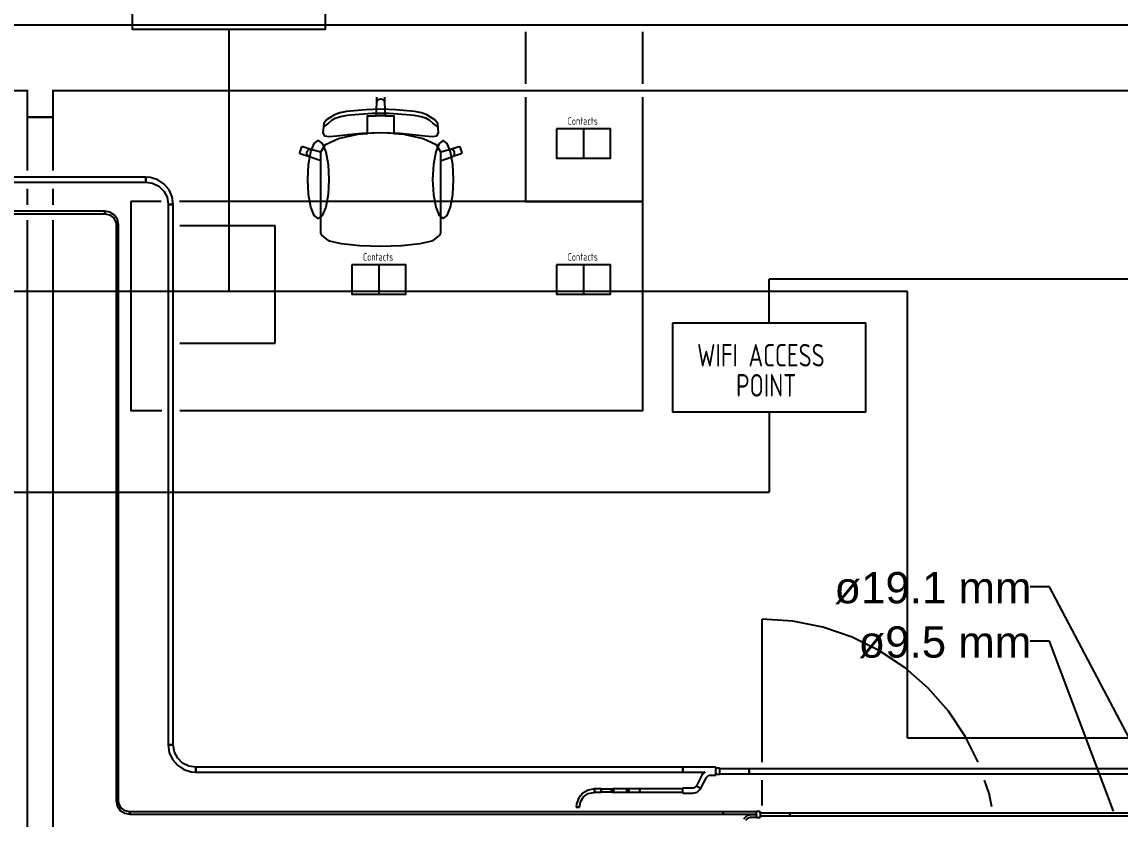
# Model space of a CAD drawing. Extents: x 25325 to 182345, y 3956 to 147305.
# Drawn here: x 91184.216 to 91187.527, y 73650.836 to 73653.239 of the extents above; entities that cross this region are included whole.
import ezdxf

# ---------------------------------------------------------------- set-up
doc = ezdxf.new("R2010")
doc.units = 0
doc.header["$MEASUREMENT"] = 0
for name, color, linetype in [('CAT6A CEILING PORTS', 5, 'CONTINUOUS'), ('CAT6A UNDERGROUND PORTS ROUTING', 1, 'CONTINUOUS'), ('CONTACTORS', 3, 'CONTINUOUS'), ('WIFI LAN', 4, 'CONTINUOUS')]:
    doc.layers.add(name, color=color, linetype=linetype)
doc.styles.add('PDF Arial', font='arial.ttf')
doc.styles.add('Tabla_100', font='simplex.shx', dxfattribs={"width": 0.7, "height": 20})

# ---------------------------------------------------------------- blocks, each defined once
blk = doc.blocks.new('Sheet-Климатична и вентилационна система офис помещение етаж 4_1')
at = {"layer": 'CAT6A UNDERGROUND PORTS ROUTING', "transparency": 33554687}
for points in [[(20.5831, 15.934), (12.5055, 15.934)], [(15.4976, 15.7371), (16.2377, 15.7371)], [(16.2348, 15.738), (16.2348, 15.7371)], [(16.2348, 15.7371), (16.2348, 15.6571)], [(16.3108, 15.7371), (20.2344, 15.7371)], [(16.3135, 15.7371), (16.3135, 15.738)], [(16.3135, 15.6571), (16.3135, 15.7371)], [(16.2348, 15.6571), (16.2348, 15.4955)], [(16.2348, 15.6571), (16.2361, 15.6571), (16.2401, 15.6571), (16.2463, 15.6571), (16.2545, 15.6571), (16.264, 15.6571), (16.2742, 15.6571)], [(16.2742, 15.6571), (16.264, 15.6571), (16.2545, 15.6571), (16.2463, 15.6571), (16.2401, 15.6571), (16.2361, 15.6571), (16.2348, 15.6571)], [(16.2742, 15.6571), (16.2844, 15.6571), (16.2939, 15.6571), (16.302, 15.6571), (16.3083, 15.6571), (16.3122, 15.6571), (16.3135, 15.6571)], [(16.3135, 15.6571), (16.3122, 15.6571), (16.3083, 15.6571), (16.302, 15.6571), (16.2939, 15.6571), (16.2844, 15.6571), (16.2742, 15.6571)], [(16.3135, 15.4955), (16.3135, 15.6571)], [(16.2348, 15.4411), (16.2348, 15.3928)], [(16.3135, 15.3928), (16.3135, 15.4411)], [(16.2348, 15.3459), (16.2348, 11.7373)], [(16.3135, 12.3213), (16.3135, 15.3459)]]:
    blk.add_lwpolyline(points, dxfattribs=at)
at = {"layer": 'CAT6A UNDERGROUND PORTS ROUTING', "color": 253, "true_color": 0x9c9c9c, "transparency": 33554687}
for points in [[(17.737, 15.9143), (17.737, 15.7568)], [(18.0913, 15.7568), (18.0913, 15.9143)], [(17.0862, 15.5372), (17.0583, 15.5462), (17.0568, 15.5492), (17.0627, 15.5671), (17.0657, 15.5686), (17.0935, 15.5597), (17.1204, 15.552), (17.1341, 15.574), (17.1732, 15.5927), (17.2318, 15.6052), (17.2613, 15.6071), (17.2613, 15.6375), (17.2613, 15.6611), (17.2876, 15.6611), (17.289, 15.7004), (17.289, 15.7174)], [(17.289, 15.7004), (17.2899, 15.7049), (17.2925, 15.7087), (17.2963, 15.7112), (17.3009, 15.7121), (17.3054, 15.7112), (17.3093, 15.7087), (17.3119, 15.7049), (17.3128, 15.7004)], [(17.3128, 15.7174), (17.3128, 15.7004), (17.3142, 15.6611), (17.3405, 15.6611), (17.3405, 15.6375), (17.3405, 15.6071), (17.37, 15.6052), (17.4285, 15.5927), (17.4677, 15.574), (17.4813, 15.552), (17.5082, 15.5597), (17.5361, 15.5686), (17.5391, 15.5671), (17.545, 15.5492), (17.5434, 15.5462), (17.5156, 15.5372)], [(17.737, 15.7174), (17.737, 15.4022), (18.0913, 15.4022)], [(18.0913, 15.4022), (18.0913, 15.7174)], [(17.2556, 15.6791), (17.198, 15.6736), (17.1776, 15.6698), (17.1619, 15.6641), (17.1374, 15.6483), (17.1291, 15.6379), (17.1266, 15.6095), (17.1318, 15.6004), (17.1454, 15.598), (17.1682, 15.6), (17.2038, 15.6046), (17.2439, 15.6083), (17.3009, 15.6101), (17.3578, 15.6083), (17.3979, 15.6046), (17.4336, 15.6), (17.4563, 15.598), (17.4699, 15.6004), (17.4752, 15.6095), (17.4726, 15.6379), (17.4643, 15.6483), (17.4399, 15.6641), (17.4242, 15.6698), (17.4038, 15.6736), (17.3462, 15.6791), (17.3009, 15.6808), (17.2556, 15.6791)], [(17.4731, 15.6275), (17.4702, 15.6296), (17.4652, 15.6336), (17.4581, 15.6385), (17.4489, 15.6464), (17.4385, 15.6524), (17.4225, 15.6574), (17.4021, 15.6613), (17.3785, 15.6642), (17.3529, 15.6662), (17.3266, 15.6673), (17.3009, 15.6677), (17.2751, 15.6673), (17.2488, 15.6662), (17.2233, 15.6642), (17.1997, 15.6613), (17.1793, 15.6574), (17.1632, 15.6524), (17.1528, 15.6464), (17.1436, 15.6385), (17.1365, 15.6336)], [(17.3142, 15.6611), (17.3009, 15.6611), (17.2876, 15.6611)], [(17.1365, 15.6336), (17.1316, 15.6296), (17.1286, 15.6275)], [(17.3405, 15.6071), (17.3009, 15.6096), (17.2613, 15.6071)], [(17.1204, 15.5249), (17.0862, 15.5372), (17.0822, 15.5395), (17.0793, 15.5431), (17.078, 15.5475), (17.0786, 15.5521), (17.0808, 15.5561), (17.0845, 15.5589), (17.0889, 15.5602), (17.0935, 15.5597)], [(17.081, 15.4687), (17.0834, 15.5136), (17.0903, 15.5517), (17.1006, 15.5771), (17.1127, 15.5861), (17.1248, 15.5771), (17.1351, 15.5517), (17.142, 15.5136), (17.1444, 15.4687), (17.142, 15.4238), (17.1351, 15.3858), (17.1248, 15.3603), (17.1127, 15.3514), (17.1006, 15.3603), (17.0903, 15.3858), (17.0834, 15.4238), (17.081, 15.4687)], [(17.5208, 15.4687), (17.5183, 15.5136), (17.5115, 15.5517), (17.5012, 15.5771), (17.4891, 15.5861), (17.4769, 15.5771), (17.4667, 15.5517), (17.4598, 15.5136), (17.4574, 15.4687), (17.4598, 15.4238), (17.4667, 15.3858), (17.4769, 15.3603), (17.4891, 15.3514), (17.5012, 15.3603), (17.5115, 15.3858), (17.5183, 15.4238), (17.5208, 15.4687)], [(17.4814, 15.5249), (17.5156, 15.5372), (17.5196, 15.5395), (17.5225, 15.5431), (17.5237, 15.5475), (17.5232, 15.5521), (17.5209, 15.5561), (17.5173, 15.5589), (17.5128, 15.5602), (17.5082, 15.5597)], [(17.4813, 15.552), (17.4814, 15.5519), (17.4814, 15.5249), (17.4814, 15.3603), (17.4814, 15.3318), (17.4814, 15.3074), (17.4778, 15.3006), (17.4567, 15.284), (17.455, 15.2833), (17.4189, 15.2749), (17.3647, 15.2692), (17.3639, 15.2692), (17.3009, 15.2672), (17.2379, 15.2692), (17.237, 15.2692), (17.1829, 15.2749), (17.1467, 15.2833), (17.145, 15.284), (17.1239, 15.3006), (17.1204, 15.3074), (17.1204, 15.3318), (17.1204, 15.3603), (17.1204, 15.5249), (17.1204, 15.5519), (17.1204, 15.552)], [(16.5481, 15.4022), (16.5481, 14.7723), (16.6407, 14.7723)], [(16.639, 15.4022), (16.5481, 15.4022)], [(16.6951, 14.7723), (18.0913, 14.7723), (18.0913, 15.4022), (16.694, 15.4022)], [(16.9831, 15.3295), (16.6951, 15.3295)], [(16.9831, 14.9752), (16.9831, 15.3295)], [(16.6951, 14.9752), (16.9831, 14.9752)], [(19.1021, 13.7115), (19.0642, 13.7882), (19.0127, 13.8653), (18.9516, 13.935), (18.8819, 13.9961), (18.8048, 14.0476), (18.7217, 14.0886), (18.6339, 14.1184), (18.543, 14.1365), (18.4505, 14.1426)], [(18.4505, 13.7115), (18.4505, 14.1426)], [(18.4505, 13.5815), (18.4505, 13.6571)], [(19.143, 13.5772), (19.135, 13.6173), (19.1215, 13.6571)]]:
    blk.add_lwpolyline(points, dxfattribs=at)
at = {"layer": 'CAT6A UNDERGROUND PORTS ROUTING', "color": 6, "transparency": 33554687}
for points in [[(16.5927, 15.4759), (14.3216, 15.4759)], [(14.3216, 15.4608), (16.5927, 15.4608)], [(16.5927, 15.4759), (16.5927, 15.4756), (16.5927, 15.4749), (16.5927, 15.4737), (16.5927, 15.4721), (16.5927, 15.4703), (16.5927, 15.4683)], [(16.6754, 15.3931), (16.6722, 15.416), (16.6628, 15.4372), (16.6478, 15.4548), (16.6286, 15.4677), (16.6066, 15.4747), (16.5927, 15.4759)], [(16.5927, 15.4608), (16.5927, 15.4611), (16.5927, 15.4618), (16.5927, 15.463), (16.5927, 15.4646), (16.5927, 15.4664), (16.5927, 15.4683), (16.5927, 15.4703), (16.5927, 15.4721), (16.5927, 15.4737), (16.5927, 15.4749), (16.5927, 15.4756), (16.5927, 15.4759)], [(16.5927, 15.4683), (16.5927, 15.4664), (16.5927, 15.4646), (16.5927, 15.463), (16.5927, 15.4618), (16.5927, 15.4611), (16.5927, 15.4608)], [(16.5927, 15.4608), (16.6134, 15.4576), (16.6321, 15.4482), (16.647, 15.4336), (16.6568, 15.4151), (16.6604, 15.3945), (16.6604, 15.3931)], [(16.6604, 15.3931), (16.6604, 13.7641)], [(16.6604, 15.3931), (16.6607, 15.3931), (16.6614, 15.3931), (16.6626, 15.3931), (16.6642, 15.3931), (16.666, 15.3931), (16.6679, 15.3931)], [(16.6754, 15.3931), (16.6752, 15.3931), (16.6744, 15.3931), (16.6732, 15.3931), (16.6717, 15.3931), (16.6699, 15.3931), (16.6679, 15.3931), (16.666, 15.3931), (16.6642, 15.3931), (16.6626, 15.3931), (16.6614, 15.3931), (16.6607, 15.3931), (16.6604, 15.3931)], [(16.6679, 15.3931), (16.6699, 15.3931), (16.6717, 15.3931), (16.6732, 15.3931), (16.6744, 15.3931), (16.6752, 15.3931), (16.6754, 15.3931)], [(16.6754, 13.7641), (16.6754, 15.3931)], [(16.4694, 15.3731), (14.255, 15.3731)], [(14.255, 15.3656), (16.4694, 15.3656)], [(16.4694, 15.3731), (16.4694, 15.3729)], [(16.4694, 15.3731), (16.4694, 15.3729)], [(16.4694, 15.3729), (16.4694, 15.3731)], [(16.4694, 15.3731), (16.4694, 15.3729), (16.4694, 15.3726), (16.4694, 15.372), (16.4694, 15.3712), (16.4694, 15.3703), (16.4694, 15.3693)], [(16.5107, 15.3318), (16.5075, 15.3478), (16.4983, 15.3613), (16.4847, 15.3702), (16.4694, 15.3731)], [(16.4694, 15.3657), (16.4694, 15.3661), (16.4694, 15.3667), (16.4694, 15.3675), (16.4694, 15.3684), (16.4694, 15.3693), (16.4694, 15.3703), (16.4694, 15.3712), (16.4694, 15.372), (16.4694, 15.3726), (16.4694, 15.3729), (16.4694, 15.3731)], [(16.4694, 15.3693), (16.4694, 15.3684), (16.4694, 15.3675), (16.4694, 15.3667), (16.4694, 15.3661), (16.4694, 15.3657)], [(16.4694, 15.3657), (16.4694, 15.3656)], [(16.4694, 15.3656), (16.4838, 15.3624), (16.4954, 15.3534), (16.5021, 15.3403), (16.5032, 15.3318)], [(16.5032, 15.3318), (16.5033, 15.3318)], [(16.5032, 15.3318), (16.5032, 13.5958)], [(16.5033, 15.3318), (16.5037, 15.3318), (16.5043, 15.3318), (16.5051, 15.3318), (16.506, 15.3318), (16.5069, 15.3318)], [(16.5107, 15.3318), (16.5105, 15.3318), (16.5102, 15.3318), (16.5096, 15.3318), (16.5088, 15.3318), (16.5079, 15.3318), (16.5069, 15.3318), (16.506, 15.3318), (16.5051, 15.3318), (16.5043, 15.3318), (16.5037, 15.3318), (16.5033, 15.3318)], [(16.5069, 15.3318), (16.5079, 15.3318), (16.5088, 15.3318), (16.5096, 15.3318), (16.5102, 15.3318), (16.5105, 15.3318), (16.5107, 15.3318)], [(16.5105, 15.3318), (16.5107, 15.3318)], [(16.5107, 15.3318), (16.5105, 15.3318)], [(16.5105, 15.3318), (16.5107, 15.3318)], [(16.5107, 13.5958), (16.5107, 15.3318)], [(16.6679, 13.7641), (16.666, 13.7641), (16.6642, 13.7641), (16.6626, 13.7641), (16.6614, 13.7641), (16.6607, 13.7641), (16.6604, 13.7641)], [(16.6604, 13.7641), (16.6636, 13.7412), (16.6731, 13.7201), (16.688, 13.7024), (16.7072, 13.6895), (16.7293, 13.6825), (16.7431, 13.6814)], [(16.6604, 13.7641), (16.6607, 13.7641), (16.6614, 13.7641), (16.6626, 13.7641), (16.6642, 13.7641), (16.666, 13.7641), (16.6679, 13.7641), (16.6699, 13.7641), (16.6717, 13.7641), (16.6732, 13.7641), (16.6744, 13.7641), (16.6752, 13.7641), (16.6754, 13.7641)], [(16.6754, 13.7641), (16.6752, 13.7641), (16.6744, 13.7641), (16.6732, 13.7641), (16.6717, 13.7641), (16.6699, 13.7641), (16.6679, 13.7641)], [(16.7431, 13.6964), (16.7225, 13.6996), (16.7038, 13.709), (16.6889, 13.7236), (16.6791, 13.7421), (16.6755, 13.7627), (16.6754, 13.7641)], [(18.2112, 13.6964), (16.7431, 13.6964)], [(16.7431, 13.6889), (16.7431, 13.6908), (16.7431, 13.6926), (16.7431, 13.6942), (16.7431, 13.6954), (16.7431, 13.6961), (16.7431, 13.6964)], [(16.7431, 13.6964), (16.7431, 13.6961), (16.7431, 13.6954), (16.7431, 13.6942), (16.7431, 13.6926), (16.7431, 13.6908), (16.7431, 13.6889), (16.7431, 13.6869), (16.7431, 13.6851), (16.7431, 13.6836), (16.7431, 13.6824), (16.7431, 13.6816), (16.7431, 13.6814)], [(16.7431, 13.6814), (16.7431, 13.6816), (16.7431, 13.6824), (16.7431, 13.6836), (16.7431, 13.6851), (16.7431, 13.6869), (16.7431, 13.6889)], [(16.7431, 13.6814), (18.2112, 13.6814)], [(18.2112, 13.6964), (18.2112, 13.6961), (18.2112, 13.6954), (18.2112, 13.6942), (18.2112, 13.6926), (18.2112, 13.6908), (18.2112, 13.6889)], [(18.3116, 13.6964), (18.2112, 13.6964)], [(18.2112, 13.6814), (18.2112, 13.6816), (18.2112, 13.6824), (18.2112, 13.6836), (18.2112, 13.6851), (18.2112, 13.6869), (18.2112, 13.6889), (18.2112, 13.6908), (18.2112, 13.6926), (18.2112, 13.6942), (18.2112, 13.6954), (18.2112, 13.6961), (18.2112, 13.6964)], [(18.2112, 13.6889), (18.2112, 13.6869), (18.2112, 13.6851), (18.2112, 13.6836), (18.2112, 13.6824), (18.2112, 13.6816), (18.2112, 13.6814)], [(18.2112, 13.6814), (18.2793, 13.6814)], [(18.2692, 13.6725), (18.2527, 13.6401)], [(18.2791, 13.6828), (18.2708, 13.6753), (18.2692, 13.6725)], [(18.2826, 13.6656), (18.289, 13.6715), (18.2934, 13.6723)], [(18.2934, 13.6723), (18.3116, 13.6723)], [(18.3116, 13.6964), (18.3116, 13.6961), (18.3116, 13.6954), (18.3116, 13.6942), (18.3116, 13.6926), (18.3116, 13.6908), (18.3116, 13.6889)], [(18.3116, 13.6942), (18.3116, 13.6954)], [(18.3226, 13.6934), (18.3116, 13.6934)], [(18.3116, 13.6756), (18.3116, 13.6765), (18.3116, 13.6779), (18.3116, 13.6798), (18.3116, 13.682), (18.3116, 13.6843), (18.3116, 13.6867), (18.3116, 13.6889), (18.3116, 13.6907), (18.3116, 13.6922), (18.3116, 13.6931)], [(18.3116, 13.6798), (18.3116, 13.6778), (18.3116, 13.676), (18.3116, 13.6745), (18.3116, 13.6733), (18.3116, 13.6725), (18.3116, 13.6723)], [(18.3116, 13.6753), (18.3226, 13.6753)], [(18.3116, 13.6733), (18.3116, 13.6745)], [(18.3226, 13.6934), (18.3226, 13.6931), (18.3226, 13.6922), (18.3226, 13.6907), (18.3226, 13.6889), (18.3226, 13.6867), (18.3226, 13.6843), (18.3226, 13.682), (18.3226, 13.6798), (18.3226, 13.6779), (18.3226, 13.6765), (18.3226, 13.6756), (18.3226, 13.6753)], [(18.3226, 13.6922), (18.3226, 13.6931)], [(18.412, 13.6918), (18.3226, 13.6918)], [(18.3226, 13.6768), (18.412, 13.6768)], [(18.3226, 13.6756), (18.3226, 13.6765)], [(18.412, 13.6918), (18.412, 13.6916), (18.412, 13.6908), (18.412, 13.6896), (18.412, 13.6881), (18.412, 13.6863), (18.412, 13.6843), (18.412, 13.6824), (18.412, 13.6806), (18.412, 13.679), (18.412, 13.6778), (18.412, 13.6771), (18.412, 13.6768)], [(20.9554, 13.6918), (18.412, 13.6918)], [(18.412, 13.6843), (18.412, 13.6863), (18.412, 13.6881), (18.412, 13.6896), (18.412, 13.6908), (18.412, 13.6916), (18.412, 13.6918)], [(18.412, 13.6768), (18.412, 13.6771), (18.412, 13.6778), (18.412, 13.679), (18.412, 13.6806), (18.412, 13.6824), (18.412, 13.6843)], [(18.412, 13.6768), (20.9554, 13.6768)], [(18.2527, 13.6401), (18.2463, 13.6342), (18.2419, 13.6334)], [(18.2527, 13.6401), (18.2529, 13.64), (18.2536, 13.6396)], [(18.2536, 13.6396), (18.2547, 13.6391), (18.2561, 13.6384)], [(18.2561, 13.6384), (18.2577, 13.6376)], [(18.2661, 13.6333), (18.2826, 13.6656)], [(17.9452, 13.6309), (17.9266, 13.6277), (17.9102, 13.6184), (17.898, 13.6041), (17.8912, 13.5865), (17.8902, 13.5759)], [(17.9002, 13.5759), (17.9034, 13.5926), (17.9126, 13.6069), (17.9264, 13.6168), (17.9429, 13.6208), (17.9452, 13.6209)], [(17.965, 13.6309), (17.9452, 13.6309)], [(17.9452, 13.6259), (17.9452, 13.6272), (17.9452, 13.6284), (17.9452, 13.6294), (17.9452, 13.6302), (17.9452, 13.6307), (17.9452, 13.6309)], [(17.9452, 13.6309), (17.9452, 13.6307), (17.9452, 13.6302), (17.9452, 13.6294), (17.9452, 13.6284), (17.9452, 13.6272), (17.9452, 13.6259), (17.9452, 13.6246), (17.9452, 13.6234), (17.9452, 13.6224), (17.9452, 13.6216), (17.9452, 13.6211), (17.9452, 13.6209)], [(17.9452, 13.6209), (17.9452, 13.6211), (17.9452, 13.6216), (17.9452, 13.6224), (17.9452, 13.6234), (17.9452, 13.6246), (17.9452, 13.6259)], [(17.9452, 13.6209), (17.965, 13.6209)], [(17.965, 13.6309), (17.965, 13.6307), (17.965, 13.6302), (17.965, 13.6294), (17.965, 13.6284), (17.965, 13.6272), (17.965, 13.6259)], [(17.965, 13.6309), (17.9827, 13.6309), (17.9981, 13.6309), (18.0004, 13.6309)], [(17.965, 13.6259), (17.965, 13.6272), (17.965, 13.6284), (17.965, 13.6294), (17.965, 13.6302), (17.965, 13.6307), (17.965, 13.6309)], [(17.965, 13.6259), (17.965, 13.6246), (17.965, 13.6234), (17.965, 13.6224), (17.965, 13.6216), (17.965, 13.6211), (17.965, 13.6209)], [(17.965, 13.6209), (17.965, 13.6211), (17.965, 13.6216), (17.965, 13.6224), (17.965, 13.6234), (17.965, 13.6246), (17.965, 13.6259)], [(18.0004, 13.6209), (17.9856, 13.6209), (17.9682, 13.6209), (17.965, 13.6209)], [(17.9969, 13.6259), (17.997, 13.6272), (17.9973, 13.6284), (17.9979, 13.6294), (17.9986, 13.6302), (17.9995, 13.6307), (18.0004, 13.6309)], [(18.0004, 13.6309), (17.9995, 13.6307), (17.9986, 13.6302), (17.9979, 13.6294), (17.9973, 13.6284), (17.997, 13.6272), (17.9969, 13.6259)], [(18.0004, 13.6209), (17.9995, 13.6211), (17.9986, 13.6216), (17.9979, 13.6224), (17.9973, 13.6234), (17.997, 13.6246), (17.9969, 13.6259)], [(17.9969, 13.6259), (17.997, 13.6246), (17.9973, 13.6234), (17.9979, 13.6224), (17.9986, 13.6216), (17.9995, 13.6211), (18.0004, 13.6209)], [(18.0463, 13.6309), (18.0004, 13.6309)], [(18.0004, 13.6209), (18.0463, 13.6209)], [(18.0013, 13.6307), (18.0005, 13.6309)], [(18.0005, 13.6209), (18.0013, 13.6211)], [(18.0022, 13.6302), (18.0013, 13.6307)], [(18.0013, 13.6211), (18.0022, 13.6216)], [(18.0029, 13.6294), (18.0022, 13.6302)], [(18.0022, 13.6216), (18.0029, 13.6224)], [(18.0035, 13.6284), (18.0029, 13.6294)], [(18.0029, 13.6224), (18.0035, 13.6234)], [(18.0038, 13.6272), (18.0035, 13.6284)], [(18.0035, 13.6234), (18.0038, 13.6246)], [(18.0039, 13.6259), (18.0038, 13.6272)], [(18.0038, 13.6246), (18.0039, 13.6259)], [(18.0463, 13.6309), (18.0454, 13.6307), (18.0445, 13.6302), (18.0438, 13.6294), (18.0432, 13.6284), (18.0429, 13.6272), (18.0427, 13.6259)], [(18.0427, 13.6259), (18.0429, 13.6272), (18.0432, 13.6284), (18.0438, 13.6294), (18.0445, 13.6302), (18.0454, 13.6307), (18.0463, 13.6309), (18.0472, 13.6307)], [(18.0427, 13.6259), (18.0429, 13.6246), (18.0432, 13.6234), (18.0438, 13.6224), (18.0445, 13.6216), (18.0454, 13.6211), (18.0463, 13.6209)], [(18.0472, 13.6211), (18.0463, 13.6209), (18.0454, 13.6211), (18.0445, 13.6216), (18.0438, 13.6224), (18.0432, 13.6234), (18.0429, 13.6246), (18.0427, 13.6259)], [(18.0472, 13.6307), (18.0463, 13.6309)], [(18.0816, 13.6309), (18.064, 13.6309), (18.0486, 13.6309), (18.0463, 13.6309)], [(18.0463, 13.6209), (18.0472, 13.6211)], [(18.0463, 13.6209), (18.061, 13.6209), (18.0784, 13.6209), (18.0816, 13.6209)], [(18.048, 13.6302), (18.0472, 13.6307)], [(18.0472, 13.6211), (18.048, 13.6216)], [(18.0488, 13.6294), (18.048, 13.6302)], [(18.048, 13.6216), (18.0488, 13.6224)], [(18.0493, 13.6284), (18.0488, 13.6294)], [(18.0488, 13.6224), (18.0493, 13.6234)], [(18.0497, 13.6272), (18.0493, 13.6284)], [(18.0493, 13.6234), (18.0497, 13.6246)], [(18.0498, 13.6259), (18.0497, 13.6272)], [(18.0497, 13.6246), (18.0498, 13.6259)], [(18.2116, 13.6309), (18.0816, 13.6309)], [(18.0816, 13.6259), (18.0816, 13.6272), (18.0816, 13.6284), (18.0816, 13.6294), (18.0816, 13.6302), (18.0816, 13.6307), (18.0816, 13.6309)], [(18.0816, 13.6309), (18.0816, 13.6307), (18.0816, 13.6302), (18.0816, 13.6294), (18.0816, 13.6284), (18.0816, 13.6272), (18.0816, 13.6259)], [(18.0816, 13.6209), (18.0816, 13.6211), (18.0816, 13.6216), (18.0816, 13.6224), (18.0816, 13.6234), (18.0816, 13.6246), (18.0816, 13.6259)], [(18.0816, 13.6259), (18.0816, 13.6246), (18.0816, 13.6234), (18.0816, 13.6224), (18.0816, 13.6216), (18.0816, 13.6211), (18.0816, 13.6209)], [(18.0816, 13.6209), (18.2116, 13.6209)], [(18.2419, 13.6334), (18.2116, 13.6334)], [(18.2116, 13.6184), (18.2116, 13.6186), (18.2116, 13.6194), (18.2116, 13.6206), (18.2116, 13.6221), (18.2116, 13.6239), (18.2116, 13.6259), (18.2116, 13.6278), (18.2116, 13.6296), (18.2116, 13.6312), (18.2116, 13.6324), (18.2116, 13.6332), (18.2116, 13.6334)], [(18.2116, 13.6324), (18.2116, 13.6312)], [(18.2116, 13.6206), (18.2116, 13.6194)], [(18.2116, 13.6184), (18.2419, 13.6184)], [(18.2419, 13.6184), (18.2546, 13.6216), (18.2644, 13.6304), (18.2661, 13.6333)], [(18.2577, 13.6376), (18.2594, 13.6367), (18.2612, 13.6358)], [(18.2612, 13.6358), (18.2628, 13.635), (18.2642, 13.6343), (18.2652, 13.6338), (18.2659, 13.6334), (18.2661, 13.6333)], [(16.5033, 13.5958), (16.5032, 13.5958)], [(16.5032, 13.5958), (16.5033, 13.5958)], [(16.5033, 13.5958), (16.5032, 13.5958)], [(16.5069, 13.5958), (16.506, 13.5958), (16.5051, 13.5958), (16.5043, 13.5958), (16.5037, 13.5958), (16.5033, 13.5958), (16.5032, 13.5958)], [(16.5032, 13.5958), (16.5064, 13.5799), (16.5155, 13.5664), (16.5292, 13.5575), (16.5444, 13.5546)], [(16.5032, 13.5958), (16.5033, 13.5958), (16.5037, 13.5958), (16.5043, 13.5958), (16.5051, 13.5958), (16.506, 13.5958), (16.5069, 13.5958), (16.5079, 13.5958), (16.5088, 13.5958), (16.5096, 13.5958)], [(16.5096, 13.5958), (16.5088, 13.5958), (16.5079, 13.5958), (16.5069, 13.5958)], [(16.5097, 13.5958), (16.5096, 13.5958)], [(16.5105, 13.5958), (16.5102, 13.5958), (16.5097, 13.5958)], [(16.5097, 13.5958), (16.5102, 13.5958), (16.5105, 13.5958)], [(16.5107, 13.5958), (16.5105, 13.5958)], [(16.5444, 13.5621), (16.5301, 13.5653), (16.5184, 13.5743), (16.5117, 13.5874), (16.5107, 13.5958)], [(17.8902, 13.5759), (17.8903, 13.5759), (17.8908, 13.5759), (17.8916, 13.5759), (17.8927, 13.5759), (17.8939, 13.5759)], [(17.9002, 13.5759), (17.9, 13.5759), (17.8995, 13.5759), (17.8987, 13.5759), (17.8977, 13.5759), (17.8965, 13.5759), (17.8952, 13.5759), (17.8939, 13.5759), (17.8927, 13.5759), (17.8916, 13.5759), (17.8908, 13.5759), (17.8903, 13.5759), (17.8902, 13.5759)], [(17.8952, 13.5759), (17.8965, 13.5759), (17.8977, 13.5759), (17.8987, 13.5759), (17.8995, 13.5759), (17.9, 13.5759), (17.9002, 13.5759)], [(16.5444, 13.562), (16.5444, 13.5621)], [(18.3336, 13.5621), (16.5444, 13.5621)], [(16.5444, 13.5584), (16.5444, 13.5593), (16.5444, 13.5602), (16.5444, 13.561), (16.5444, 13.5616), (16.5444, 13.562)], [(16.5444, 13.562), (16.5444, 13.5616), (16.5444, 13.561), (16.5444, 13.5602), (16.5444, 13.5593), (16.5444, 13.5584), (16.5444, 13.5574), (16.5444, 13.5565), (16.5444, 13.5557), (16.5444, 13.5551), (16.5444, 13.5547), (16.5444, 13.5546)], [(16.5444, 13.5546), (16.5444, 13.5547), (16.5444, 13.5551), (16.5444, 13.5557), (16.5444, 13.5565), (16.5444, 13.5574), (16.5444, 13.5584)], [(16.5444, 13.5546), (16.5444, 13.5547)], [(16.5444, 13.5546), (16.5444, 13.5547)], [(16.5444, 13.5547), (16.5444, 13.5546)], [(16.5444, 13.5546), (18.3336, 13.5546)], [(18.3336, 13.5621), (18.3336, 13.562)], [(18.3336, 13.562), (18.3336, 13.5621)], [(18.3336, 13.5621), (18.3336, 13.562), (18.3336, 13.5616), (18.3336, 13.561), (18.3336, 13.5602), (18.3336, 13.5593), (18.3336, 13.5584)], [(18.434, 13.5621), (18.3336, 13.5621)], [(18.3336, 13.5546), (18.3336, 13.5547), (18.3336, 13.5551), (18.3336, 13.5557), (18.3336, 13.5565), (18.3336, 13.5574), (18.3336, 13.5584), (18.3336, 13.5593), (18.3336, 13.5602), (18.3336, 13.561), (18.3336, 13.5616), (18.3336, 13.562), (18.3336, 13.5621)], [(18.3336, 13.5584), (18.3336, 13.5574), (18.3336, 13.5565), (18.3336, 13.5557), (18.3336, 13.5551), (18.3336, 13.5547), (18.3336, 13.5546)], [(18.3336, 13.5547), (18.3336, 13.5546)], [(18.3336, 13.5546), (18.3336, 13.5547)], [(18.3336, 13.5546), (18.434, 13.5546)], [(18.4159, 13.553), (18.4041, 13.5498), (18.3955, 13.5412), (18.395, 13.5402)], [(18.4017, 13.5368), (18.4088, 13.5439), (18.4159, 13.5455)], [(18.434, 13.553), (18.4159, 13.553)], [(18.4159, 13.5455), (18.434, 13.5455)], [(18.445, 13.5629), (18.434, 13.5629)], [(18.434, 13.5447), (18.434, 13.5451), (18.434, 13.546), (18.434, 13.5474), (18.434, 13.5493), (18.434, 13.5515), (18.434, 13.5538), (18.434, 13.5562), (18.434, 13.5583), (18.434, 13.5602), (18.434, 13.5617), (18.434, 13.5626), (18.434, 13.5629)], [(18.434, 13.5538), (18.434, 13.5529)], [(18.434, 13.5502), (18.434, 13.5493), (18.434, 13.5483), (18.434, 13.5474)], [(18.434, 13.5447), (18.445, 13.5447)], [(18.445, 13.5629), (18.445, 13.5626), (18.445, 13.5617), (18.445, 13.5602), (18.445, 13.5583), (18.445, 13.5562), (18.445, 13.5538), (18.445, 13.5515), (18.445, 13.5493), (18.445, 13.5474), (18.445, 13.546), (18.445, 13.5451), (18.445, 13.5447)], [(18.445, 13.5583), (18.445, 13.5602), (18.445, 13.5617), (18.445, 13.5626)], [(18.5344, 13.5576), (18.445, 13.5576)], [(18.445, 13.5501), (18.5344, 13.5501)], [(18.445, 13.5451), (18.445, 13.546), (18.445, 13.5474), (18.445, 13.5493)], [(18.5344, 13.5576), (18.5344, 13.5574)], [(18.5344, 13.5574), (18.5344, 13.5576)], [(18.5344, 13.5576), (18.5344, 13.5574), (18.5344, 13.5571), (18.5344, 13.5565), (18.5344, 13.5557), (18.5344, 13.5548), (18.5344, 13.5538), (18.5344, 13.5528), (18.5344, 13.5519), (18.5344, 13.5512), (18.5344, 13.5506), (18.5344, 13.5502), (18.5344, 13.5501)], [(19.8205, 13.5576), (18.5344, 13.5576)], [(18.5344, 13.5538), (18.5344, 13.5548), (18.5344, 13.5557), (18.5344, 13.5565), (18.5344, 13.5571), (18.5344, 13.5574), (18.5344, 13.5576)], [(18.5344, 13.5501), (18.5344, 13.5502), (18.5344, 13.5506), (18.5344, 13.5512), (18.5344, 13.5519), (18.5344, 13.5528), (18.5344, 13.5538)], [(18.5344, 13.5502), (18.5344, 13.5501)], [(18.5344, 13.5501), (18.5344, 13.5502)], [(18.5344, 13.5501), (19.8205, 13.5501)]]:
    blk.add_lwpolyline(points, dxfattribs=at)
at = {"layer": 'CAT6A UNDERGROUND PORTS ROUTING', "color": 7, "transparency": 33554687}
for points in [[(19.3169, 14.24), (19.2589, 14.24)], [(19.5974, 13.7088), (19.3169, 14.24)], [(19.3169, 14.0763), (19.2589, 14.0763)], [(19.5103, 13.5637), (19.3169, 14.0763)]]:
    blk.add_lwpolyline(points, dxfattribs=at)
at = {"layer": 'CAT6A UNDERGROUND PORTS ROUTING', "color": 7, "char_height": 0.094445, "attachment_point": 7, "style": 'PDF Arial'}
for s, insert in [('\\W1.000633;ø19.1 mm', (18.6684, 14.1881)), ('\\W1.000588;ø9.5 mm', (18.7412, 14.0244))]:
    blk.add_mtext(s, dxfattribs=dict(at, insert=insert))

msp = doc.modelspace()

# ---------------------------------------------------------------- linework, layer by layer
at = {"layer": 'CAT6A CEILING PORTS'}
for p, q in [((91189.048, 73652.4631), (91186.4689, 73652.4631)), ((91186.4689, 73652.3307), (91186.4689, 73652.4631)), ((91186.4689, 73652.0635), (91186.4689, 73651.8214)), ((91178.3501, 73651.8214), (91186.4689, 73651.8214))]:
    msp.add_line(p, q, dxfattribs=at)
at = {"layer": 'CAT6A UNDERGROUND PORTS ROUTING'}
for p, q in [((91184.8405, 73653.2178), (91184.8405, 73652.4268)), ((91186.8859, 73652.4268), (91172.0037, 73652.4268)), ((91186.8859, 73651.0798), (91186.8859, 73652.4268)), ((91189.5693, 73651.0798), (91186.8859, 73651.0798))]:
    msp.add_line(p, q, dxfattribs=at)
msp.add_lwpolyline([(91184.549, 73653.4849), (91184.549, 73653.2178), (91185.1319, 73653.2178), (91185.1319, 73653.4849)], close=True, dxfattribs=at)
at = {"layer": 'CONTACTORS'}
for p, q in [((91185.9091, 73652.9166), (91185.9091, 73652.8284)), ((91185.2922, 73652.5067), (91185.2922, 73652.4186)), ((91185.9091, 73652.5067), (91185.9091, 73652.4186))]:
    msp.add_line(p, q, dxfattribs=at)
for points in [[(91185.8278, 73652.9166), (91185.8278, 73652.8284), (91185.9904, 73652.8284), (91185.9904, 73652.9166)], [(91185.2108, 73652.5067), (91185.2108, 73652.4186), (91185.3735, 73652.4186), (91185.3735, 73652.5067)], [(91185.8278, 73652.5067), (91185.8278, 73652.4186), (91185.9904, 73652.4186), (91185.9904, 73652.5067)]]:
    msp.add_lwpolyline(points, close=True, dxfattribs=at)
at = {"layer": 'WIFI LAN'}
msp.add_lwpolyline([(91186.1774, 73652.3307), (91186.1774, 73652.0635), (91186.7603, 73652.0635), (91186.7603, 73652.3307)], close=True, dxfattribs=at)

# ---------------------------------------------------------------- block references
at = {"layer": 'CAT6A UNDERGROUND PORTS ROUTING'}
msp.add_blockref('Sheet-Климатична и вентилационна система офис помещение етаж 4_1', (91167.997, 73637.2953), dxfattribs=at)

# ---------------------------------------------------------------- texts
at = {"layer": 'CONTACTORS', "char_height": 0.0227, "attachment_point": 1, "style": 'Tabla_100'}
for insert in [(91185.8612, 73652.9518), (91185.2443, 73652.5419), (91185.8612, 73652.5419)]:
    msp.add_mtext_dynamic_manual_height_columns('Contacts', width=1.026008, gutter_width=0.1142, heights=[0], dxfattribs=dict(at, insert=insert))
at = {"layer": 'WIFI LAN', "attachment_point": 1, "style": 'Tabla_100'}
for s, insert, char_height in [('WIFI ACCESS', (91186.2517, 73652.2681), 0.068034), ('POINT', (91186.3691, 73652.1773), 0.06803)]:
    msp.add_mtext_dynamic_manual_height_columns(s, width=3.074449, gutter_width=0.3421, heights=[0], dxfattribs=dict(at, insert=insert, char_height=char_height))

doc.saveas('drawing.dxf')
